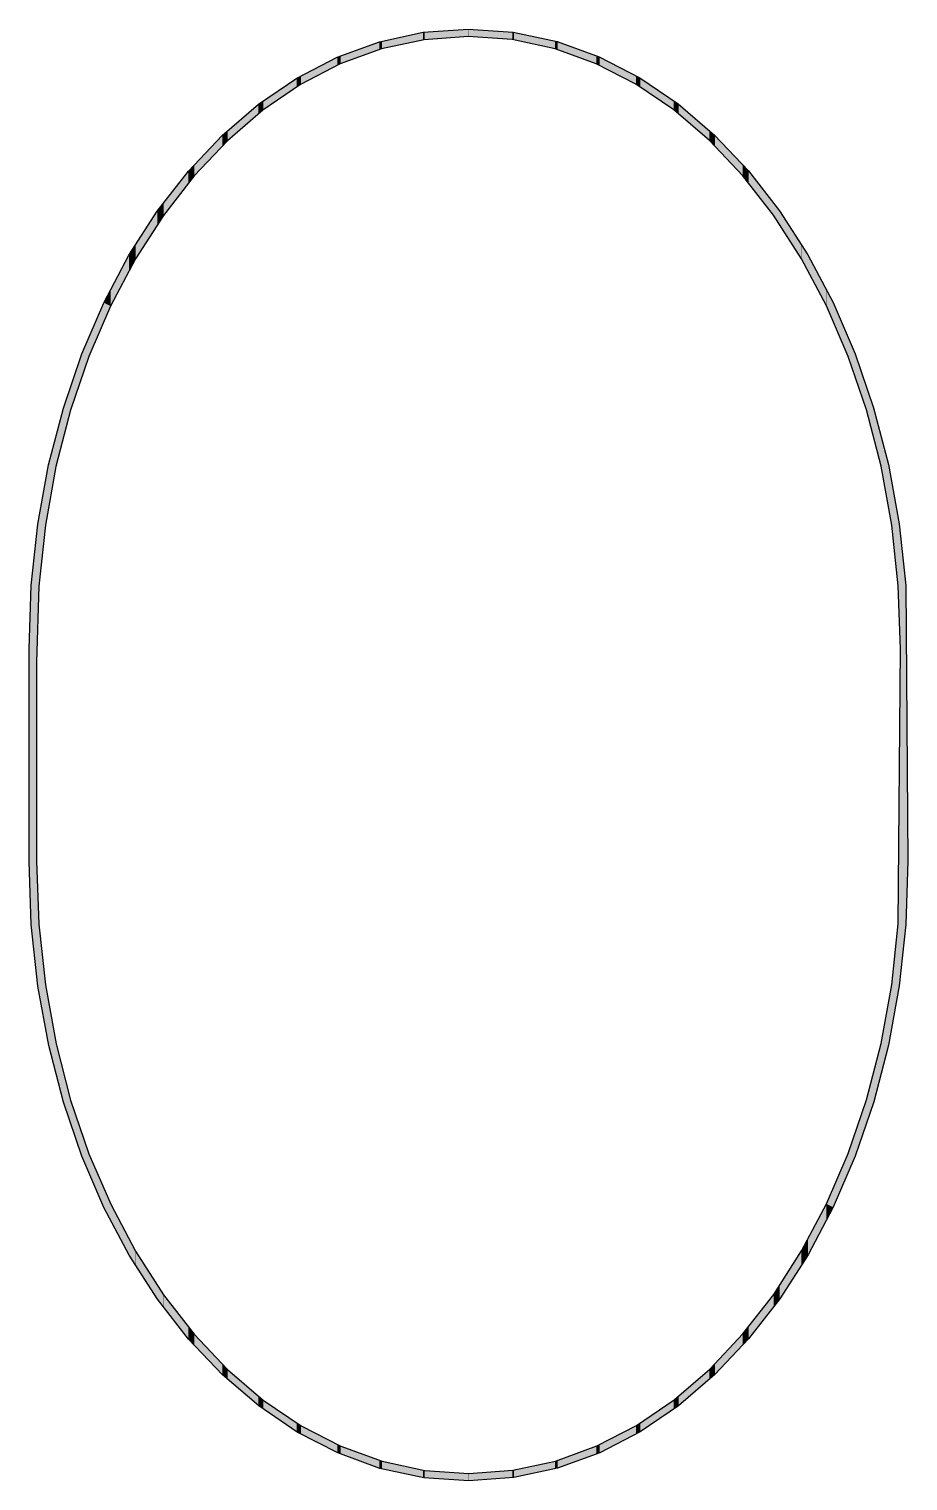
# Model space of a CAD drawing. Extents: x 277.51 to 281.64, y 136.28 to 143.12.
import ezdxf

# ---------------------------------------------------------------- set-up
doc = ezdxf.new("R2010")
doc.units = 0
doc.layers.add('0_COPY', color=7, linetype='CONTINUOUS')

# ---------------------------------------------------------------- blocks, each defined once
blk = doc.blocks.new('*U4')
at = {"layer": '0_COPY', "color": 7}
for points in [[(279.363, 143.0655), (279.1694, 143.0593), (279.363, 143.1013)], [(279.3655, 143.066), (279.363, 143.1013), (279.3655, 143.1015)], [(279.363, 143.0655), (279.363, 143.1013), (279.3655, 143.066)], [(279.368, 143.0665), (279.3655, 143.1015), (279.368, 143.1017)], [(279.3655, 143.066), (279.3655, 143.1015), (279.368, 143.0665)], [(279.3705, 143.0667), (279.368, 143.1017), (279.3705, 143.1019)], [(279.368, 143.0665), (279.368, 143.1017), (279.3705, 143.0667)], [(279.575, 143.0815), (279.3705, 143.1019), (279.575, 143.1167)], [(279.3705, 143.0667), (279.3705, 143.1019), (279.575, 143.0815)], [(279.575, 143.0815), (279.575, 143.1167), (279.5778, 143.0813)], [(279.5778, 143.0813), (279.575, 143.1167), (279.5778, 143.1165)], [(279.5778, 143.0813), (279.5778, 143.1165), (279.7821, 143.0669)], [(279.7821, 143.0669), (279.5778, 143.1165), (279.7821, 143.1021)], [(279.7821, 143.0669), (279.7821, 143.1021), (279.7845, 143.0664)], [(279.7845, 143.0664), (279.7821, 143.1021), (279.7845, 143.1019)], [(279.7845, 143.0664), (279.7845, 143.1019), (279.7872, 143.0658)], [(279.7872, 143.0658), (279.7845, 143.1019), (279.7872, 143.1017)], [(279.7872, 143.0658), (279.7872, 143.1017), (279.7896, 143.0653)], [(279.7896, 143.0653), (279.7872, 143.1017), (279.7896, 143.1012)], [(279.7896, 143.0653), (279.7896, 143.1012), (279.9836, 143.0237)], [(279.9836, 143.0237), (279.7896, 143.1012), (279.9836, 143.0595)], [(279.1573, 143.0194), (278.9749, 142.9904), (279.1573, 143.0567)], [(279.1595, 143.0202), (279.1573, 143.0567), (279.1595, 143.0572)], [(279.1573, 143.0194), (279.1573, 143.0567), (279.1595, 143.0202)], [(279.1671, 143.023), (279.1595, 143.0572), (279.1671, 143.0589)], [(279.1595, 143.0202), (279.1595, 143.0572), (279.1671, 143.023)], [(279.1694, 143.0235), (279.1671, 143.0589), (279.1694, 143.0593)], [(279.1671, 143.023), (279.1671, 143.0589), (279.1694, 143.0235)], [(279.1694, 143.0235), (279.1694, 143.0593), (279.363, 143.0655)], [(279.9836, 143.0237), (279.9836, 143.0595), (279.9857, 143.0229)], [(279.9857, 143.0229), (279.9836, 143.0595), (279.9857, 143.059)], [(279.9857, 143.0229), (279.9857, 143.059), (279.9932, 143.0202)], [(279.9932, 143.0202), (279.9857, 143.059), (279.9932, 143.0574)], [(279.9932, 143.0202), (279.9932, 143.0574), (279.9957, 143.0193)], [(279.9957, 143.0193), (279.9932, 143.0574), (279.9957, 143.0565)], [(279.9957, 143.0193), (279.9957, 143.0565), (280.1776, 142.9532)], [(280.1776, 142.9532), (279.9957, 143.0565), (280.1776, 142.9905)], [(278.9587, 142.945), (278.7885, 142.8964), (278.9587, 142.9846)], [(278.9608, 142.9461), (278.9587, 142.9846), (278.9608, 142.9853)], [(278.9587, 142.945), (278.9587, 142.9846), (278.9608, 142.9461)], [(278.9728, 142.9523), (278.9608, 142.9853), (278.9728, 142.9897)], [(278.9608, 142.9461), (278.9608, 142.9853), (278.9728, 142.9523)], [(278.9749, 142.9531), (278.9728, 142.9897), (278.9749, 142.9904)], [(278.9728, 142.9523), (278.9728, 142.9897), (278.9749, 142.9531)], [(278.9749, 142.9531), (278.9749, 142.9904), (279.1573, 143.0194)], [(280.1776, 142.9532), (280.1776, 142.9905), (280.1796, 142.9521)], [(280.1796, 142.9521), (280.1776, 142.9905), (280.1796, 142.9898)], [(280.1796, 142.9521), (280.1796, 142.9898), (280.1917, 142.9459)], [(280.1917, 142.9459), (280.1796, 142.9898), (280.1917, 142.9854)], [(280.1917, 142.9459), (280.1917, 142.9854), (280.1941, 142.9447)], [(280.1941, 142.9447), (280.1917, 142.9854), (280.1941, 142.9842)], [(280.1941, 142.9447), (280.1941, 142.9842), (280.3643, 142.8567)], [(280.3643, 142.8567), (280.1941, 142.9842), (280.3643, 142.8965)], [(278.7866, 142.8557), (278.7704, 142.887), (278.7866, 142.8954)], [(278.7885, 142.8567), (278.7866, 142.8954), (278.7885, 142.8964)], [(278.7866, 142.8557), (278.7866, 142.8954), (278.7885, 142.8567)], [(278.7885, 142.8567), (278.7885, 142.8964), (278.9587, 142.945)], [(280.3643, 142.8567), (280.3643, 142.8965), (280.366, 142.8556)], [(280.366, 142.8556), (280.3643, 142.8965), (280.366, 142.8956)], [(280.366, 142.8556), (280.366, 142.8956), (280.3825, 142.8443)], [(280.3825, 142.8443), (280.366, 142.8956), (280.3825, 142.8871)], [(278.7685, 142.8434), (278.6107, 142.7784), (278.7685, 142.886)], [(278.6107, 142.7357), (278.6107, 142.7784), (278.7685, 142.8434)], [(278.7704, 142.8447), (278.7685, 142.886), (278.7704, 142.887)], [(278.7685, 142.8434), (278.7685, 142.886), (278.7704, 142.8447)], [(278.7704, 142.8447), (278.7704, 142.887), (278.7866, 142.8557)], [(280.3825, 142.8443), (280.3825, 142.8871), (280.3843, 142.8431)], [(280.3843, 142.8431), (280.3825, 142.8871), (280.3843, 142.8859)], [(280.3843, 142.8431), (280.3843, 142.8859), (280.542, 142.7358)], [(280.542, 142.7358), (280.3843, 142.8859), (280.542, 142.7784)], [(278.5876, 142.7161), (278.443, 142.6381), (278.5876, 142.7627)], [(278.5892, 142.7174), (278.5876, 142.7627), (278.5892, 142.7637)], [(278.5876, 142.7161), (278.5876, 142.7627), (278.5892, 142.7174)], [(278.6092, 142.7346), (278.5892, 142.7637), (278.6092, 142.7774)], [(278.5892, 142.7174), (278.5892, 142.7637), (278.6092, 142.7346)], [(278.6107, 142.7357), (278.6092, 142.7774), (278.6107, 142.7784)], [(278.6092, 142.7346), (278.6092, 142.7774), (278.6107, 142.7357)], [(280.542, 142.7358), (280.542, 142.7784), (280.5434, 142.7346)], [(280.5434, 142.7346), (280.542, 142.7784), (280.5434, 142.7775)], [(280.5434, 142.7346), (280.5434, 142.7775), (280.5634, 142.7175)], [(280.5634, 142.7175), (280.5434, 142.7775), (280.5634, 142.7639)], [(280.5634, 142.7175), (280.5634, 142.7639), (280.5648, 142.7163)], [(280.5648, 142.7163), (280.5634, 142.7639), (280.5648, 142.7627)], [(280.5648, 142.7163), (280.5648, 142.7627), (280.7098, 142.592)], [(280.7098, 142.592), (280.5648, 142.7627), (280.7098, 142.6382)], [(278.443, 142.5916), (278.443, 142.6381), (278.5876, 142.7161)], [(278.4175, 142.5649), (278.2864, 142.4775), (278.4175, 142.6161)], [(278.4187, 142.5662), (278.4175, 142.6161), (278.4187, 142.6171)], [(278.4175, 142.5649), (278.4175, 142.6161), (278.4187, 142.5662)], [(278.4417, 142.5906), (278.4187, 142.6171), (278.4417, 142.637)], [(278.4187, 142.5662), (278.4187, 142.6171), (278.4417, 142.5906)], [(278.443, 142.5916), (278.4417, 142.637), (278.443, 142.6381)], [(278.4417, 142.5906), (278.4417, 142.637), (278.443, 142.5916)], [(280.7098, 142.592), (280.7098, 142.6382), (280.7112, 142.5905)], [(280.7112, 142.5905), (280.7098, 142.6382), (280.7112, 142.637)], [(280.7112, 142.5905), (280.7112, 142.637), (280.7339, 142.5665)], [(280.7339, 142.5665), (280.7112, 142.637), (280.7339, 142.6175)], [(280.7339, 142.5665), (280.7339, 142.6175), (280.7353, 142.565)], [(280.7353, 142.565), (280.7339, 142.6175), (280.7353, 142.616)], [(280.7353, 142.565), (280.7353, 142.616), (280.8666, 142.4263)], [(280.8666, 142.4263), (280.7353, 142.616), (280.8666, 142.4772)], [(278.2864, 142.4263), (278.2864, 142.4775), (278.4175, 142.5649)], [(278.2585, 142.3907), (278.1417, 142.2977), (278.2585, 142.448)], [(278.2597, 142.3922), (278.2585, 142.448), (278.2597, 142.4493)], [(278.2585, 142.3907), (278.2585, 142.448), (278.2597, 142.3922)], [(278.2852, 142.4251), (278.2597, 142.4493), (278.2852, 142.4762)], [(278.2597, 142.3922), (278.2597, 142.4493), (278.2852, 142.4251)], [(278.2864, 142.4263), (278.2852, 142.4762), (278.2864, 142.4775)], [(278.2852, 142.4251), (278.2852, 142.4762), (278.2864, 142.4263)], [(280.8666, 142.4263), (280.8666, 142.4772), (280.8676, 142.4249)], [(280.8676, 142.4249), (280.8666, 142.4772), (280.8676, 142.4761)], [(280.8676, 142.4249), (280.8676, 142.4761), (280.8931, 142.3922)], [(280.8931, 142.3922), (280.8676, 142.4761), (280.8931, 142.4492)], [(280.8931, 142.3922), (280.8931, 142.4492), (280.8941, 142.3909)], [(280.8941, 142.3909), (280.8931, 142.4492), (280.8941, 142.4479)], [(280.8941, 142.3909), (280.8941, 142.4479), (281.0113, 142.2406)], [(281.0113, 142.2406), (280.8941, 142.4479), (281.0113, 142.2976)], [(278.1417, 142.2403), (278.1417, 142.2977), (278.2585, 142.3907)], [(278.1408, 142.2392), (278.1129, 142.2606), (278.1408, 142.2966)], [(278.1417, 142.2403), (278.1408, 142.2966), (278.1417, 142.2977)], [(278.1408, 142.2392), (278.1408, 142.2966), (278.1417, 142.2403)], [(281.0113, 142.2406), (281.0113, 142.2976), (281.0123, 142.239)], [(281.0123, 142.239), (281.0113, 142.2976), (281.0123, 142.2963)], [(281.0123, 142.239), (281.0123, 142.2963), (281.0399, 142.1961)], [(281.0399, 142.1961), (281.0123, 142.2963), (281.0399, 142.2609)], [(278.1121, 142.1944), (278.0102, 142.1011), (278.1121, 142.2595)], [(278.1129, 142.1958), (278.1121, 142.2595), (278.1129, 142.2606)], [(278.1121, 142.1944), (278.1121, 142.2595), (278.1129, 142.1958)], [(278.1129, 142.1958), (278.1129, 142.2606), (278.1408, 142.2392)], [(281.0399, 142.1961), (281.0399, 142.2609), (281.0409, 142.1945)], [(281.0409, 142.1945), (281.0399, 142.2609), (281.0409, 142.2593)], [(281.0409, 142.1945), (281.0409, 142.2593), (281.1429, 142.0358)], [(281.1429, 142.0358), (281.0409, 142.2593), (281.1429, 142.1007)], [(278.0102, 142.0359), (278.0102, 142.1011), (278.1121, 142.1944)], [(278.0094, 142.0346), (277.9798, 142.0537), (278.0094, 142.0998)], [(278.0102, 142.0359), (278.0094, 142.0998), (278.0102, 142.1011)], [(278.0094, 142.0346), (278.0094, 142.0998), (278.0102, 142.0359)], [(281.1429, 142.0358), (281.1429, 142.1007), (281.1436, 142.0345)], [(281.1436, 142.0345), (281.1429, 142.1007), (281.1436, 142.0996)], [(281.1436, 142.0345), (281.1436, 142.0996), (281.1732, 141.9784)], [(281.1732, 141.9784), (281.1436, 142.0996), (281.1732, 142.0535)], [(277.9789, 141.9768), (277.8928, 141.8892), (277.9789, 142.0523)], [(277.9798, 141.9785), (277.9789, 142.0523), (277.9798, 142.0537)], [(277.9789, 141.9768), (277.9789, 142.0523), (277.9798, 141.9785)], [(277.9798, 141.9785), (277.9798, 142.0537), (278.0094, 142.0346)], [(281.1732, 141.9784), (281.1732, 142.0535), (281.1739, 141.9771)], [(281.1739, 141.9771), (281.1732, 142.0535), (281.1739, 142.0522)], [(281.1739, 141.9771), (281.1739, 142.0522), (281.26, 141.8141)], [(281.26, 141.8141), (281.1739, 142.0522), (281.26, 141.8892)], [(277.8928, 141.8137), (277.8928, 141.8892), (277.9789, 141.9768)], [(277.8923, 141.8127), (277.8609, 141.8288), (277.8923, 141.8882)], [(277.8928, 141.8137), (277.8923, 141.8882), (277.8928, 141.8892)], [(277.8923, 141.8127), (277.8923, 141.8882), (277.8928, 141.8137)], [(281.26, 141.8141), (281.26, 141.8892), (281.2607, 141.8125)], [(281.2607, 141.8125), (281.26, 141.8892), (281.2607, 141.8879)], [(281.2607, 141.8125), (281.2607, 141.8879), (281.2917, 141.7404)], [(281.2917, 141.7404), (281.2607, 141.8879), (281.2917, 141.8292)], [(277.8604, 141.7387), (277.7905, 141.6653), (277.8604, 141.8279)], [(277.8609, 141.7399), (277.8604, 141.8279), (277.8609, 141.8288)], [(277.8604, 141.7387), (277.8604, 141.8279), (277.8609, 141.7399)], [(277.8609, 141.7399), (277.8609, 141.8288), (277.8923, 141.8127)], [(281.2917, 141.7404), (281.2917, 141.8292), (281.2924, 141.7388)], [(281.2924, 141.7388), (281.2917, 141.8292), (281.2924, 141.8276)], [(281.2924, 141.7388), (281.2924, 141.8276), (281.3623, 141.5762)], [(281.3623, 141.5762), (281.2924, 141.8276), (281.3623, 141.6649)], [(277.7905, 141.5762), (277.7905, 141.6653), (277.8604, 141.7387)], [(277.7899, 141.575), (277.7576, 141.5888), (277.7899, 141.6641)], [(277.7905, 141.5762), (277.7899, 141.6641), (277.7905, 141.6653)], [(277.7899, 141.575), (277.7899, 141.6641), (277.7905, 141.5762)], [(281.3623, 141.5762), (281.3623, 141.6649), (281.3627, 141.5752)], [(281.3627, 141.5752), (281.3623, 141.6649), (281.3627, 141.6641)], [(281.3627, 141.5752), (281.3627, 141.6641), (281.3951, 141.48)], [(281.3951, 141.48), (281.3627, 141.6641), (281.3951, 141.5888)], [(277.757, 141.4783), (277.7045, 141.4332), (277.757, 141.5876)], [(277.7576, 141.4798), (277.757, 141.5876), (277.7576, 141.5888)], [(277.757, 141.4783), (277.757, 141.5876), (277.7576, 141.4798)], [(277.7576, 141.4798), (277.7576, 141.5888), (277.7899, 141.575)], [(281.3951, 141.48), (281.3951, 141.5888), (281.3954, 141.479)], [(281.3954, 141.479), (281.3951, 141.5888), (281.3954, 141.5878)], [(281.3954, 141.479), (281.3954, 141.5878), (281.4481, 141.324)], [(281.4481, 141.324), (281.3954, 141.5878), (281.4481, 141.4332)], [(277.7045, 141.3238), (277.7045, 141.4332), (277.757, 141.4783)], [(277.7042, 141.3228), (277.6707, 141.334), (277.7042, 141.4322)], [(277.7045, 141.3238), (277.7042, 141.4322), (277.7045, 141.4332)], [(277.7042, 141.3228), (277.7042, 141.4322), (277.7045, 141.3238)], [(281.4481, 141.324), (281.4481, 141.4332), (281.4488, 141.3214)], [(281.4488, 141.3214), (281.4481, 141.4332), (281.4488, 141.4312)], [(281.4488, 141.3214), (281.4488, 141.4312), (281.4819, 141.1942)], [(281.4819, 141.1942), (281.4488, 141.4312), (281.4819, 141.3342)], [(277.6704, 141.1923), (277.6359, 141.1998), (277.6704, 141.333)], [(277.6707, 141.1936), (277.6704, 141.333), (277.6707, 141.334)], [(277.6704, 141.1923), (277.6704, 141.333), (277.6707, 141.1936)], [(277.6707, 141.1936), (277.6707, 141.334), (277.7042, 141.3228)], [(281.4819, 141.1942), (281.4819, 141.3342), (281.4826, 141.1916)], [(281.4826, 141.1916), (281.4819, 141.3342), (281.4826, 141.3315)], [(281.4826, 141.1916), (281.4826, 141.3315), (281.517, 141.0591)], [(281.517, 141.0591), (281.4826, 141.3315), (281.517, 141.1991)], [(277.6356, 141.0577), (277.6015, 141.0666), (277.6356, 141.1985)], [(277.6359, 141.059), (277.6356, 141.1985), (277.6359, 141.1998)], [(277.6356, 141.0577), (277.6356, 141.1985), (277.6359, 141.059)], [(277.6359, 141.059), (277.6359, 141.1998), (277.6704, 141.1923)], [(281.517, 141.0591), (281.517, 141.1991), (281.5515, 140.8696)], [(281.5515, 140.8696), (281.517, 141.1991), (281.5515, 141.0667)], [(277.6011, 140.8677), (277.5856, 140.9799), (277.6011, 141.0653)], [(277.6015, 140.8696), (277.6011, 141.0653), (277.6015, 141.0666)], [(277.6011, 140.8677), (277.6011, 141.0653), (277.6015, 140.8696)], [(277.6015, 140.8696), (277.6015, 141.0666), (277.6356, 141.0577)], [(281.5515, 140.8696), (281.5515, 141.0667), (281.5673, 140.7824)], [(281.5673, 140.7824), (281.5515, 141.0667), (281.5673, 140.9793)], [(277.5855, 140.7812), (277.5545, 140.8081), (277.5855, 140.9789)], [(277.5856, 140.7822), (277.5855, 140.9789), (277.5856, 140.9799)], [(277.5855, 140.7812), (277.5855, 140.9789), (277.5856, 140.7822)], [(277.5856, 140.7822), (277.5856, 140.9799), (277.6011, 140.8677)], [(281.5673, 140.7824), (281.5673, 140.9793), (281.5677, 140.7793)], [(281.5677, 140.7793), (281.5673, 140.9793), (281.5677, 140.9774)], [(281.5677, 140.7793), (281.5677, 140.9774), (281.5983, 140.4958)], [(281.5983, 140.4958), (281.5677, 140.9774), (281.5983, 140.8083)], [(277.5505, 140.36), (277.544, 140.7256), (277.5505, 140.7862)], [(277.5507, 140.3658), (277.5505, 140.7862), (277.5507, 140.7872)], [(277.5505, 140.36), (277.5505, 140.7862), (277.5507, 140.3658)], [(277.5545, 140.4946), (277.5507, 140.7872), (277.5545, 140.8081)], [(277.5507, 140.3658), (277.5507, 140.7872), (277.5545, 140.4946)], [(277.5545, 140.4946), (277.5545, 140.8081), (277.5855, 140.7812)], [(281.5983, 140.4958), (281.5983, 140.8083), (281.6021, 140.3874)], [(281.6021, 140.3874), (281.5983, 140.8083), (281.6021, 140.7874)], [(281.6021, 140.3874), (281.6021, 140.7874), (281.6024, 140.3775)], [(281.6024, 140.3775), (281.6021, 140.7874), (281.6024, 140.7843)], [(281.6024, 140.3775), (281.6024, 140.7843), (281.6087, 140.2001)], [(281.6087, 140.2001), (281.6024, 140.7843), (281.6087, 140.7271)], [(277.544, 138.6746), (277.5193, 140.4972), (277.544, 140.7256)], [(277.544, 140.1375), (277.544, 140.7256), (277.5505, 140.36)], [(281.6087, 138.6718), (281.6087, 140.7271), (281.6335, 138.9028)], [(281.6335, 138.9028), (281.6087, 140.7271), (281.6335, 140.4984)], [(277.5193, 138.9014), (277.5088, 140.2001), (277.5193, 140.4972)], [(277.5193, 138.9014), (277.5193, 140.4972), (277.544, 138.6746)], [(281.6335, 138.9028), (281.6335, 140.4984), (281.6438, 139.2001)], [(277.5088, 139.1994), (277.5088, 140.2001), (277.5193, 138.9014)], [(281.6087, 138.6718), (281.6024, 139.4232), (281.6087, 140.2001)], [(281.6024, 138.6141), (281.6021, 139.38), (281.6024, 139.4232)], [(281.6024, 138.6141), (281.6024, 139.4232), (281.6087, 138.6718)], [(281.6021, 138.6122), (281.5983, 138.9052), (281.6021, 139.38)], [(281.6021, 138.6122), (281.6021, 139.38), (281.6024, 138.6141)], [(277.544, 138.6746), (277.544, 139.2005), (277.5505, 138.6143)], [(277.5505, 138.6143), (277.544, 139.2005), (277.5505, 139.0159)], [(277.5505, 138.6143), (277.5505, 139.0159), (277.5507, 138.6127)], [(277.5507, 138.6127), (277.5505, 139.0159), (277.5507, 139.011)], [(277.5507, 138.6127), (277.5507, 139.011), (277.5545, 138.5919)], [(277.5545, 138.5919), (277.5507, 139.011), (277.5545, 138.9042)], [(277.5545, 138.5919), (277.5545, 138.9042), (277.5855, 138.4214)], [(277.5855, 138.4214), (277.5545, 138.9042), (277.5855, 138.6195)], [(281.5983, 138.5915), (281.5677, 138.6189), (281.5983, 138.9052)], [(281.5983, 138.5915), (281.5983, 138.9052), (281.6021, 138.6122)], [(277.5855, 138.4214), (277.5855, 138.6195), (277.5856, 138.4205)], [(277.5856, 138.4205), (277.5855, 138.6195), (277.5856, 138.6179)], [(277.5856, 138.4205), (277.5856, 138.6179), (277.6011, 138.3352)], [(277.6011, 138.3352), (277.5856, 138.6179), (277.6011, 138.5325)], [(281.5673, 138.4215), (281.5515, 138.5305), (281.5673, 138.617)], [(281.5677, 138.4234), (281.5673, 138.617), (281.5677, 138.6189)], [(281.5673, 138.4215), (281.5673, 138.617), (281.5677, 138.4234)], [(281.5677, 138.4234), (281.5677, 138.6189), (281.5983, 138.5915)], [(277.6011, 138.3352), (277.6011, 138.5325), (277.6015, 138.3333)], [(277.6015, 138.3333), (277.6011, 138.5325), (277.6015, 138.5306)], [(277.6015, 138.3333), (277.6015, 138.5306), (277.6356, 138.2017)], [(277.6356, 138.2017), (277.6015, 138.5306), (277.6356, 138.3428)], [(281.5515, 138.3347), (281.517, 138.3423), (281.5515, 138.5305)], [(281.5515, 138.3347), (281.5515, 138.5305), (281.5673, 138.4215)], [(277.6356, 138.2017), (277.6356, 138.3428), (277.6359, 138.2003)], [(277.6359, 138.2003), (277.6356, 138.3428), (277.6359, 138.3409)], [(277.6359, 138.2003), (277.6359, 138.3409), (277.6704, 138.0673)], [(277.6704, 138.0673), (277.6359, 138.3409), (277.6704, 138.2078)], [(281.517, 138.2009), (281.4826, 138.2085), (281.517, 138.3423)], [(281.517, 138.2009), (281.517, 138.3423), (281.5515, 138.3347)], [(277.6704, 138.0673), (277.6704, 138.2078), (277.6707, 138.066)], [(277.6707, 138.066), (277.6704, 138.2078), (277.6707, 138.2064)], [(277.6707, 138.066), (277.6707, 138.2064), (277.7042, 137.9679)], [(277.7042, 137.9679), (277.6707, 138.2064), (277.7042, 138.0773)], [(281.4819, 138.065), (281.4488, 138.0774), (281.4819, 138.2058)], [(281.4826, 138.067), (281.4819, 138.2058), (281.4826, 138.2085)], [(281.4819, 138.065), (281.4819, 138.2058), (281.4826, 138.067)], [(281.4826, 138.067), (281.4826, 138.2085), (281.517, 138.2009)], [(277.7042, 137.9679), (277.7042, 138.0773), (277.7045, 137.9668)], [(277.7045, 137.9668), (277.7042, 138.0773), (277.7045, 138.076)], [(277.7045, 137.9668), (277.7045, 138.076), (277.757, 137.8126)], [(277.757, 137.8126), (277.7045, 138.076), (277.757, 137.9216)], [(281.4481, 137.9663), (281.3954, 137.9208), (281.4481, 138.0753)], [(281.4488, 137.9683), (281.4481, 138.0753), (281.4488, 138.0774)], [(281.4481, 137.9663), (281.4481, 138.0753), (281.4488, 137.9683)], [(281.4488, 137.9683), (281.4488, 138.0774), (281.4819, 138.065)], [(277.757, 137.8126), (277.757, 137.9216), (277.7576, 137.8111)], [(277.7576, 137.8111), (277.757, 137.9216), (277.7576, 137.9201)], [(277.7576, 137.8111), (277.7576, 137.9201), (277.7899, 137.7358)], [(277.7899, 137.7358), (277.7576, 137.9201), (277.7899, 137.825)], [(281.3951, 137.8113), (281.3627, 137.8248), (281.3951, 137.9198)], [(281.3954, 137.8121), (281.3951, 137.9198), (281.3954, 137.9208)], [(281.3951, 137.8113), (281.3951, 137.9198), (281.3954, 137.8121)], [(281.3954, 137.8121), (281.3954, 137.9208), (281.4481, 137.9663)], [(277.7899, 137.7358), (277.7899, 137.825), (277.7905, 137.7346)], [(277.7905, 137.7346), (277.7899, 137.825), (277.7905, 137.8235)], [(277.7905, 137.7346), (277.7905, 137.8235), (277.8604, 137.5721)], [(277.8604, 137.5721), (277.7905, 137.8235), (277.8604, 137.6612)], [(281.3623, 137.7351), (281.2924, 137.6612), (281.3623, 137.824)], [(281.3627, 137.7359), (281.3623, 137.824), (281.3627, 137.8248)], [(281.3623, 137.7351), (281.3623, 137.824), (281.3627, 137.7359)], [(281.3627, 137.7359), (281.3627, 137.8248), (281.3951, 137.8113)], [(281.2924, 137.5723), (281.2924, 137.6612), (281.3623, 137.7351)], [(277.8604, 137.5721), (277.8604, 137.6612), (277.8609, 137.5709)], [(277.8609, 137.5709), (277.8604, 137.6612), (277.8609, 137.66)], [(277.8609, 137.5709), (277.8609, 137.66), (277.8923, 137.5117)], [(277.8923, 137.5117), (277.8609, 137.66), (277.8923, 137.5873)], [(281.2917, 137.571), (281.2607, 137.5875), (281.2917, 137.6596)], [(281.2924, 137.5723), (281.2917, 137.6596), (281.2924, 137.6612)], [(281.2917, 137.571), (281.2917, 137.6596), (281.2924, 137.5723)], [(277.8923, 137.5117), (277.8923, 137.5873), (277.8928, 137.5107)], [(277.8928, 137.5107), (277.8923, 137.5873), (277.8928, 137.5861)], [(277.8928, 137.5107), (277.8928, 137.5861), (277.9789, 137.3479)], [(277.9789, 137.3479), (277.8928, 137.5861), (277.9789, 137.4234)], [(281.26, 137.5109), (281.1739, 137.423), (281.26, 137.5862)], [(281.2607, 137.5122), (281.26, 137.5862), (281.2607, 137.5875)], [(281.26, 137.5109), (281.26, 137.5862), (281.2607, 137.5122)], [(281.2607, 137.5122), (281.2607, 137.5875), (281.2917, 137.571)], [(281.1739, 137.3477), (281.1739, 137.423), (281.26, 137.5109)], [(277.9789, 137.3479), (277.9789, 137.4234), (277.9798, 137.3463)], [(277.9798, 137.3463), (277.9789, 137.4234), (277.9798, 137.4218)], [(281.1739, 137.3477), (281.1732, 137.4217), (281.1739, 137.423)], [(277.9798, 137.3463), (277.9798, 137.4218), (278.0094, 137.3002)], [(278.0094, 137.3002), (277.9798, 137.4218), (278.0094, 137.3659)], [(278.0094, 137.3002), (278.0094, 137.3659), (278.0102, 137.2989)], [(278.0102, 137.2989), (278.0094, 137.3659), (278.0102, 137.3642)], [(278.0102, 137.2989), (278.0102, 137.3642), (278.1121, 137.1406)], [(278.1121, 137.1406), (278.0102, 137.3642), (278.1121, 137.2057)], [(281.1429, 137.2993), (281.0409, 137.2053), (281.1429, 137.3645)], [(281.1436, 137.3004), (281.1429, 137.3645), (281.1436, 137.3656)], [(281.1429, 137.2993), (281.1429, 137.3645), (281.1436, 137.3004)], [(281.1732, 137.3466), (281.1436, 137.3656), (281.1732, 137.4217)], [(281.1436, 137.3004), (281.1436, 137.3656), (281.1732, 137.3466)], [(281.1732, 137.3466), (281.1732, 137.4217), (281.1739, 137.3477)], [(281.0409, 137.1403), (281.0409, 137.2053), (281.1429, 137.2993)], [(278.1121, 137.1406), (278.1121, 137.2057), (278.1129, 137.1393)], [(278.1129, 137.1393), (278.1121, 137.2057), (278.1129, 137.2044)], [(278.1129, 137.1393), (278.1129, 137.2044), (278.1408, 137.1034)], [(278.1408, 137.1034), (278.1129, 137.2044), (278.1408, 137.1609)], [(278.1408, 137.1034), (278.1408, 137.1609), (278.1417, 137.1023)], [(278.1417, 137.1023), (278.1408, 137.1609), (278.1417, 137.1596)], [(278.1417, 137.1023), (278.1417, 137.1596), (278.2585, 136.9524)], [(278.2585, 136.9524), (278.1417, 137.1596), (278.2585, 137.0094)], [(281.0113, 137.1023), (280.8941, 137.009), (281.0113, 137.1593)], [(281.0123, 137.1036), (281.0113, 137.1593), (281.0123, 137.1606)], [(281.0113, 137.1023), (281.0113, 137.1593), (281.0123, 137.1036)], [(281.0399, 137.139), (281.0123, 137.1606), (281.0399, 137.2037)], [(281.0123, 137.1036), (281.0123, 137.1606), (281.0399, 137.139)], [(281.0409, 137.1403), (281.0399, 137.2037), (281.0409, 137.2053)], [(281.0399, 137.139), (281.0399, 137.2037), (281.0409, 137.1403)], [(280.8941, 136.9522), (280.8941, 137.009), (281.0113, 137.1023)], [(278.2585, 136.9524), (278.2585, 137.0094), (278.2597, 136.9508)], [(278.2597, 136.9508), (278.2585, 137.0094), (278.2597, 137.0079)], [(278.2597, 136.9508), (278.2597, 137.0079), (278.2852, 136.9239)], [(278.2852, 136.9239), (278.2597, 137.0079), (278.2852, 136.9751)], [(278.2852, 136.9239), (278.2852, 136.9751), (278.2864, 136.9226)], [(278.2864, 136.9226), (278.2852, 136.9751), (278.2864, 136.9736)], [(278.2864, 136.9226), (278.2864, 136.9736), (278.4175, 136.784)], [(278.4175, 136.784), (278.2864, 136.9736), (278.4175, 136.8351)], [(280.8666, 136.923), (280.7353, 136.8351), (280.8666, 136.9738)], [(280.8676, 136.9241), (280.8666, 136.9738), (280.8676, 136.9749)], [(280.8666, 136.923), (280.8666, 136.9738), (280.8676, 136.9241)], [(280.8931, 136.9511), (280.8676, 136.9749), (280.8931, 137.0076)], [(280.8676, 136.9241), (280.8676, 136.9749), (280.8931, 136.9511)], [(280.8941, 136.9522), (280.8931, 137.0076), (280.8941, 137.009)], [(280.8931, 136.9511), (280.8931, 137.0076), (280.8941, 136.9522)], [(280.7353, 136.7841), (280.7353, 136.8351), (280.8666, 136.923)], [(278.4175, 136.784), (278.4175, 136.8351), (278.4187, 136.7827)], [(278.4187, 136.7827), (278.4175, 136.8351), (278.4187, 136.8338)], [(278.4187, 136.7827), (278.4187, 136.8338), (278.4417, 136.7629)], [(278.4417, 136.7629), (278.4187, 136.8338), (278.4417, 136.8095)], [(278.4417, 136.7629), (278.4417, 136.8095), (278.443, 136.7618)], [(278.443, 136.7618), (278.4417, 136.8095), (278.443, 136.8082)], [(278.443, 136.7618), (278.443, 136.8082), (278.5876, 136.6376)], [(278.5876, 136.6376), (278.443, 136.8082), (278.5876, 136.684)], [(280.7098, 136.7621), (280.5648, 136.6836), (280.7098, 136.8084)], [(280.7112, 136.7633), (280.7098, 136.8084), (280.7112, 136.8096)], [(280.7098, 136.7621), (280.7098, 136.8084), (280.7112, 136.7633)], [(280.7339, 136.7829), (280.7112, 136.8096), (280.7339, 136.8336)], [(280.7112, 136.7633), (280.7112, 136.8096), (280.7339, 136.7829)], [(280.7353, 136.7841), (280.7339, 136.8336), (280.7353, 136.8351)], [(280.7339, 136.7829), (280.7339, 136.8336), (280.7353, 136.7841)], [(280.5648, 136.6373), (280.5648, 136.6836), (280.7098, 136.7621)], [(278.5876, 136.6376), (278.5876, 136.684), (278.5892, 136.6363)], [(278.5892, 136.6363), (278.5876, 136.684), (278.5892, 136.6827)], [(278.5892, 136.6363), (278.5892, 136.6827), (278.6092, 136.6227)], [(278.6092, 136.6227), (278.5892, 136.6827), (278.6092, 136.6655)], [(280.5634, 136.6364), (280.5434, 136.6652), (280.5634, 136.6824)], [(280.5648, 136.6373), (280.5634, 136.6824), (280.5648, 136.6836)], [(280.5634, 136.6364), (280.5634, 136.6824), (280.5648, 136.6373)], [(278.6092, 136.6227), (278.6092, 136.6655), (278.6107, 136.6217)], [(278.6107, 136.6217), (278.6092, 136.6655), (278.6107, 136.6642)], [(278.6107, 136.6217), (278.6107, 136.6642), (278.7685, 136.5146)], [(278.7685, 136.5146), (278.6107, 136.6642), (278.7685, 136.5569)], [(280.542, 136.6218), (280.3843, 136.5567), (280.542, 136.6643)], [(280.3843, 136.5143), (280.3843, 136.5567), (280.542, 136.6218)], [(280.5434, 136.6228), (280.542, 136.6643), (280.5434, 136.6652)], [(280.542, 136.6218), (280.542, 136.6643), (280.5434, 136.6228)], [(280.5434, 136.6228), (280.5434, 136.6652), (280.5634, 136.6364)], [(278.7685, 136.5146), (278.7685, 136.5569), (278.7704, 136.5133)], [(278.7704, 136.5133), (278.7685, 136.5569), (278.7704, 136.5556)], [(278.7704, 136.5133), (278.7704, 136.5556), (278.7866, 136.5049)], [(278.7866, 136.5049), (278.7704, 136.5556), (278.7866, 136.5445)], [(278.7866, 136.5049), (278.7866, 136.5445), (278.7885, 136.5039)], [(278.7885, 136.5039), (278.7866, 136.5445), (278.7885, 136.5433)], [(278.7885, 136.5039), (278.7885, 136.5433), (278.9587, 136.4158)], [(278.9587, 136.4158), (278.7885, 136.5433), (278.9587, 136.4552)], [(280.3643, 136.504), (280.1941, 136.4553), (280.3643, 136.5434)], [(280.366, 136.5049), (280.3643, 136.5434), (280.366, 136.5443)], [(280.3643, 136.504), (280.3643, 136.5434), (280.366, 136.5049)], [(280.3825, 136.5134), (280.366, 136.5443), (280.3825, 136.5556)], [(280.366, 136.5049), (280.366, 136.5443), (280.3825, 136.5134)], [(280.3843, 136.5143), (280.3825, 136.5556), (280.3843, 136.5567)], [(280.3825, 136.5134), (280.3825, 136.5556), (280.3843, 136.5143)], [(280.1941, 136.4158), (280.1941, 136.4553), (280.3643, 136.504)], [(278.9587, 136.4158), (278.9587, 136.4552), (278.9608, 136.4148)], [(278.9608, 136.4148), (278.9587, 136.4552), (278.9608, 136.4541)], [(278.9608, 136.4148), (278.9608, 136.4541), (278.9728, 136.4104)], [(278.9728, 136.4104), (278.9608, 136.4541), (278.9728, 136.4479)], [(278.9728, 136.4104), (278.9728, 136.4479), (278.9749, 136.4096)], [(278.9749, 136.4096), (278.9728, 136.4479), (278.9749, 136.4468)], [(278.9749, 136.4096), (278.9749, 136.4468), (279.1573, 136.3432)], [(279.1573, 136.3432), (278.9749, 136.4468), (279.1573, 136.3806)], [(280.1776, 136.4097), (279.9957, 136.3805), (280.1776, 136.4471)], [(279.9957, 136.3431), (279.9957, 136.3805), (280.1776, 136.4097)], [(280.1796, 136.4105), (280.1776, 136.4471), (280.1796, 136.4478)], [(280.1776, 136.4097), (280.1776, 136.4471), (280.1796, 136.4105)], [(280.1917, 136.4149), (280.1796, 136.4478), (280.1917, 136.4541)], [(280.1796, 136.4105), (280.1796, 136.4478), (280.1917, 136.4149)], [(280.1941, 136.4158), (280.1917, 136.4541), (280.1941, 136.4553)], [(280.1917, 136.4149), (280.1917, 136.4541), (280.1941, 136.4158)], [(279.1573, 136.3432), (279.1573, 136.3806), (279.1595, 136.3424)], [(279.1595, 136.3424), (279.1573, 136.3806), (279.1595, 136.3797)], [(279.1595, 136.3424), (279.1595, 136.3797), (279.1671, 136.3408)], [(279.1671, 136.3408), (279.1595, 136.3797), (279.1671, 136.377)], [(279.1671, 136.3408), (279.1671, 136.377), (279.1694, 136.3403)], [(279.1694, 136.3403), (279.1671, 136.377), (279.1694, 136.3762)], [(279.1694, 136.3403), (279.1694, 136.3762), (279.363, 136.2989)], [(279.363, 136.2989), (279.1694, 136.3762), (279.363, 136.3347)], [(279.363, 136.2989), (279.363, 136.3347), (279.3655, 136.2983)], [(279.3655, 136.2983), (279.363, 136.3347), (279.3655, 136.3342)], [(279.3655, 136.2983), (279.3655, 136.3342), (279.368, 136.2981)], [(279.368, 136.2981), (279.3655, 136.3342), (279.368, 136.3337)], [(279.368, 136.2981), (279.368, 136.3337), (279.3705, 136.298)], [(279.3705, 136.298), (279.368, 136.3337), (279.3705, 136.3331)], [(279.3705, 136.298), (279.3705, 136.3331), (279.575, 136.2834)], [(279.575, 136.2834), (279.3705, 136.3331), (279.575, 136.3185)], [(279.7821, 136.2981), (279.5778, 136.3183), (279.7821, 136.3333)], [(279.7845, 136.2983), (279.7821, 136.3333), (279.7845, 136.3335)], [(279.7821, 136.2981), (279.7821, 136.3333), (279.7845, 136.2983)], [(279.7872, 136.2985), (279.7845, 136.3335), (279.7872, 136.334)], [(279.7845, 136.2983), (279.7845, 136.3335), (279.7872, 136.2985)], [(279.7896, 136.2987), (279.7872, 136.334), (279.7896, 136.3346)], [(279.7872, 136.2985), (279.7872, 136.334), (279.7896, 136.2987)], [(279.9836, 136.3405), (279.7896, 136.3346), (279.9836, 136.3764)], [(279.7896, 136.2987), (279.7896, 136.3346), (279.9836, 136.3405)], [(279.9857, 136.3409), (279.9836, 136.3764), (279.9857, 136.3769)], [(279.9836, 136.3405), (279.9836, 136.3764), (279.9857, 136.3409)], [(279.9932, 136.3426), (279.9857, 136.3769), (279.9932, 136.3796)], [(279.9857, 136.3409), (279.9857, 136.3769), (279.9932, 136.3426)], [(279.9957, 136.3431), (279.9932, 136.3796), (279.9957, 136.3805)], [(279.9932, 136.3426), (279.9932, 136.3796), (279.9957, 136.3431)], [(279.575, 136.2834), (279.575, 136.3185), (279.5778, 136.2832)], [(279.5778, 136.2832), (279.575, 136.3185), (279.5778, 136.3183)], [(279.5778, 136.2832), (279.5778, 136.3183), (279.7821, 136.2981)]]:
    blk.add_solid(points, dxfattribs=at)
blk = doc.blocks.new('BLOCK_4')
at = {"layer": '0_COPY'}
for points in [[(279.5778, 136.2832), (279.3655, 136.2983), (279.1595, 136.3424), (278.9608, 136.4148), (278.7704, 136.5133), (278.5892, 136.6363), (278.4187, 136.7827), (278.2597, 136.9508), (278.1129, 137.1393), (277.9798, 137.3463), (277.8609, 137.5709), (277.7576, 137.8111), (277.6707, 138.066), (277.6015, 138.3333), (277.5507, 138.6127), (277.5193, 138.9014), (277.5088, 139.1994), (277.5088, 139.2001), (277.5088, 140.2001), (277.5193, 140.4972), (277.5505, 140.7862), (277.6011, 141.0653), (277.6704, 141.333), (277.757, 141.5876), (277.8604, 141.8279), (277.9789, 142.0523), (278.1121, 142.2595), (278.2585, 142.448), (278.4175, 142.6161), (278.5876, 142.7627), (278.7685, 142.886), (278.9587, 142.9846), (279.1573, 143.0567), (279.363, 143.1013), (279.575, 143.1167), (279.7872, 143.1017), (279.9932, 143.0574), (280.1917, 142.9854), (280.3825, 142.8871), (280.5634, 142.7639), (280.7339, 142.6175), (280.8931, 142.4492), (281.0399, 142.2609), (281.1732, 142.0535), (281.2917, 141.8292), (281.3951, 141.5888), (281.4819, 141.3342), (281.5515, 141.0667), (281.6021, 140.7874), (281.6335, 140.4984), (281.6438, 139.2001), (281.6335, 138.9028), (281.6024, 138.6141), (281.5515, 138.3347), (281.4826, 138.067), (281.3954, 137.8121), (281.2924, 137.5723), (281.1739, 137.3477), (281.0409, 137.1403), (280.8941, 136.9522), (280.7353, 136.7841), (280.5648, 136.6373), (280.3843, 136.5143), (280.1941, 136.4158), (279.9957, 136.3431), (279.7896, 136.2987), (279.5778, 136.2832), (279.5778, 136.2832)], [(277.544, 139.2005), (277.5545, 138.9042), (277.5856, 138.6179), (277.6359, 138.3409), (277.7045, 138.076), (277.7905, 137.8235), (277.8928, 137.5861), (278.0102, 137.3642), (278.1417, 137.1596), (278.2864, 136.9736), (278.443, 136.8082), (278.6107, 136.6642), (278.7885, 136.5433), (278.9749, 136.4468), (279.1694, 136.3762), (279.3705, 136.3331), (279.5778, 136.3183), (279.7845, 136.3335), (279.9857, 136.3769), (280.1796, 136.4478), (280.366, 136.5443), (280.5434, 136.6652), (280.7112, 136.8096), (280.8676, 136.9749), (281.0123, 137.1606), (281.1436, 137.3656), (281.2607, 137.5875), (281.3627, 137.8248), (281.4488, 138.0774), (281.517, 138.3423), (281.5677, 138.6189), (281.5983, 138.9052), (281.6087, 140.2001), (281.5983, 140.4958), (281.5673, 140.7824), (281.517, 141.0591), (281.4481, 141.324), (281.3623, 141.5762), (281.26, 141.8141), (281.1429, 142.0358), (281.0113, 142.2406), (280.8666, 142.4263), (280.7098, 142.592), (280.542, 142.7358), (280.3643, 142.8567), (280.1776, 142.9532), (279.9836, 143.0237), (279.7821, 143.0669), (279.575, 143.0815), (279.368, 143.0665), (279.1671, 143.023), (278.9728, 142.9523), (278.7866, 142.8557), (278.6092, 142.7346), (278.4417, 142.5906), (278.2852, 142.4251), (278.1408, 142.2392), (278.0094, 142.0346), (277.8923, 141.8127), (277.7899, 141.575), (277.7042, 141.3228), (277.6356, 141.0577), (277.5855, 140.7812), (277.5545, 140.4946), (277.544, 140.1375), (277.544, 139.2005), (277.544, 139.2005)]]:
    blk.add_lwpolyline(points, dxfattribs=at)
at = {"layer": '0_COPY', "color": 7}
blk.add_blockref('*U4', (0, 0), dxfattribs=at)
blk = doc.blocks.new('BLOCK_3')
at = {"layer": '0_COPY'}
blk.add_blockref('BLOCK_4', (0, 0), dxfattribs=at)

msp = doc.modelspace()

# ---------------------------------------------------------------- block references
at = {"layer": '0_COPY'}
msp.add_blockref('BLOCK_3', (0, 0), dxfattribs=at)

doc.saveas('drawing.dxf')
